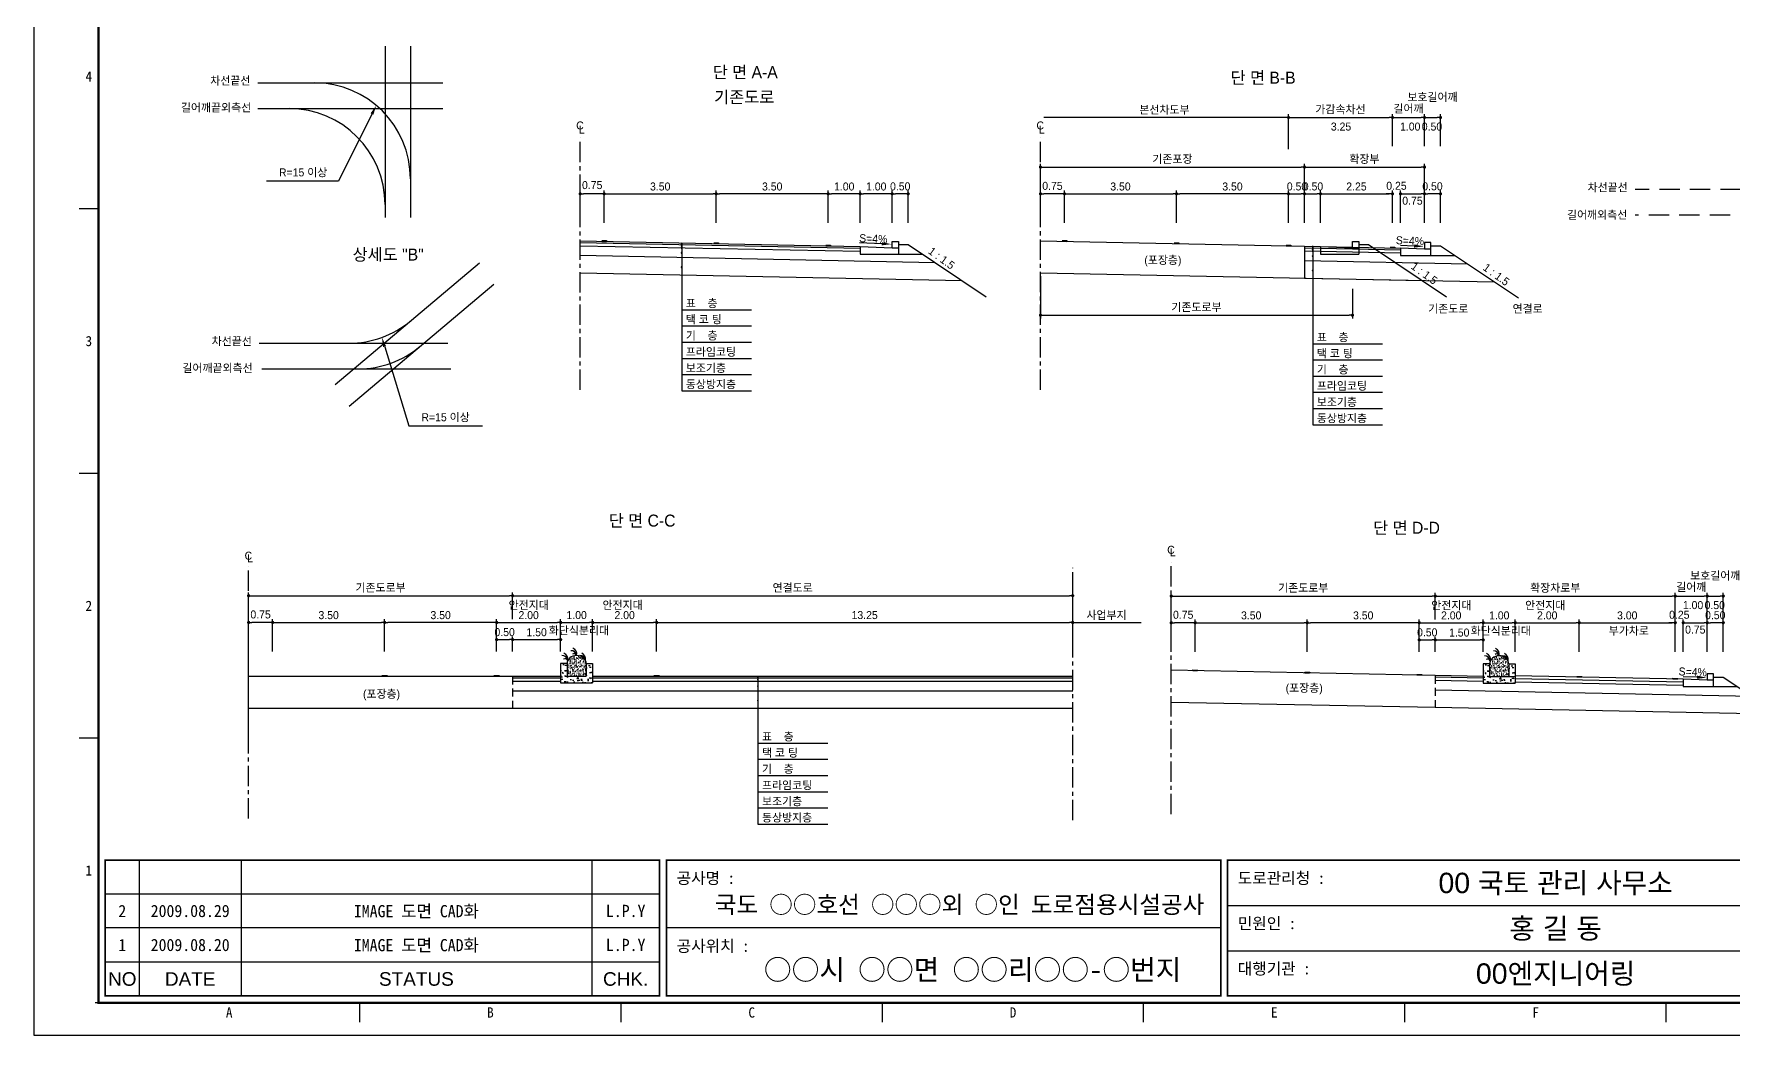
# Model space of a CAD drawing. Header units: millimetres. Extents: x 572 to 996, y 23 to 322.
# Drawn here: x 572.3 to 837.8, y 22.7 to 179.1 of the extents above; entities that cross this region are included whole.
import ezdxf
from ezdxf.enums import TextEntityAlignment as Align

# ---------------------------------------------------------------- set-up
doc = ezdxf.new("R2010")
doc.units = ezdxf.units.MM
doc.linetypes.add('CENTER', pattern=[50.8, 31.75, -6.35, 6.35, -6.35])
doc.linetypes.add('HIDDEN', pattern=[9.525, 6.35, -3.175])
for name, color, linetype in [('CC-GSTR-0004', 4, 'Continuous'), ('CZ-DIMT-0002', 7, 'Continuous'), ('CZ-EXST-0002', 1, 'Continuous'), ('CZ-LIN1-0007', 7, 'Continuous'), ('CZ-LIN2-0003', 3, 'Continuous'), ('CZ-LINE-0001', 7, 'Continuous'), ('CZ-TEXT-BOX0', 7, 'Continuous'), ('TITLE', 7, 'Continuous')]:
    doc.layers.add(name, color=color, linetype=linetype)
doc.styles.add('견고딕', font='arial.ttf')
doc.styles.add('돋움', font='')
doc.styles.add('돋음체', font='')
doc.styles.get('돋움').set_extended_font_data('Dotum')
doc.styles.get('돋음체').set_extended_font_data('DotumChe')

# ---------------------------------------------------------------- blocks, each defined once
blk = doc.blocks.new('_Dot')
at = {"color": 0, "linetype": 'ByBlock', "lineweight": -2}
blk.add_line((-0.5, 0), (-1, 0), dxfattribs=at)
at = {"color": 0, "linetype": 'ByBlock', "const_width": 0.5}
blk.add_lwpolyline([(-0.25, 0, 1), (0.25, 0, 1)], format="xyb", close=True, dxfattribs=at)

msp = doc.modelspace()

# ---------------------------------------------------------------- hatches: boundary and pattern name
at = {"layer": 'CZ-EXST-0002'}
h = msp.add_hatch(dxfattribs=at)
h.set_pattern_fill('AR-CONC', color=256, scale=0.01, style=0)
h.set_pattern_definition([(50, (-453.5128, 3561.6143), (1.8218467, -0.15939086), [0.1905, -2.0955]), (355, (-453.5128, 3561.6143), (-0.3524283, 1.9105664), [0.1524, -1.6764]), (100.451, (-453.361, 3561.601), (1.469425, 1.7511669), [0.1619, -1.7809]), (46.1842, (-453.5128, 3562.1223), (2.7107904, -0.4204233), [0.28575, -3.14325]), (96.6356, (-453.287, 3562.0872), (2.3740423, 2.4742556), [0.24285, -2.67135]), (351.184, (-453.5128, 3562.1223), (2.374046, 2.4742512), [0.2286, -2.5146]), (21, (-453.2588, 3561.9953), (1.5161488, -1.0226552), [0.1905, -2.0955]), (326, (-453.2588, 3561.9953), (0.6180203, 1.8418797), [0.1524, -1.6764]), (71.4514, (-453.1325, 3561.91), (2.1341649, 0.8192286), [0.1619, -1.7809]), (37.5, (-453.51283, 3561.6143), (0.03088603, 0.84555039), [0, -1.65608, 0, -1.7018, 0, -1.68275]), (7.5, (-453.5128, 3561.6143), (0.66819663, 1.00180575), [0, -0.97028, 0, -1.61798, 0, -0.64135]), (327.5, (-454.07925, 3561.6143), (1.35590595, -0.05728744), [0, -0.635, 0, -1.9812, 0, -2.6289]), (317.5, (-454.3333, 3561.6143), (1.4812918, 0.2542649), [0, -0.8255, 0, -1.31572, 0, -1.8669])])
h.paths.add_polyline_path([(659.61, 77.77), (659.61, 80.77), (658.61, 80.77), (658.61, 78.77), (655.61, 78.77), (655.61, 80.77), (654.61, 80.77), (654.61, 77.77)])
h = msp.add_hatch(dxfattribs=at)
h.set_pattern_fill('AR-SAND', color=256, scale=0.01, style=0)
h.set_pattern_definition([(37.5, (-453.51283, 3561.61427), (-0.016000313, 0.489413237), [0, -0.38608, 0, -0.4318, 0, -0.41275]), (7.5, (-453.51283, 3561.6143), (0.44952328, 0.7168251), [0, -0.20828, 0, -0.34798, 0, -0.13335]), (327.5, (-453.82525, 3561.61427), (0.79099237, 0.001437185), [0, -0.127, 0, -0.4572, 0, -0.5969]), (317.5, (-453.82525, 3561.6143), (0.76355645, 0.22292932), [0, -0.0635, 0, -0.29972, 0, -0.3429])])
edge = h.paths.add_edge_path()
edge.add_ellipse((657.11, 80.77), major_axis=(-1.5, 0), ratio=0.829212, start_angle=180, end_angle=360)
edge.add_line((655.61, 80.77), (655.61, 78.77))
edge.add_line((655.61, 78.77), (658.61, 78.77))
edge.add_line((658.61, 78.77), (658.61, 80.77))
h = msp.add_hatch(dxfattribs=at)
h.set_pattern_fill('AR-CONC', color=256, scale=0.01, style=0)
h.set_pattern_definition([(50, (-309.3582, 3561.5689), (1.8218467, -0.15939086), [0.1905, -2.0955]), (355, (-309.3582, 3561.569), (-0.3524283, 1.9105664), [0.1524, -1.6764]), (100.451, (-309.2063, 3561.5556), (1.469425, 1.7511669), [0.1619, -1.7809]), (46.1842, (-309.3582, 3562.077), (2.7107904, -0.4204233), [0.28575, -3.14325]), (96.6356, (-309.1323, 3562.042), (2.3740423, 2.4742556), [0.24285, -2.67135]), (351.184, (-309.3582, 3562.077), (2.374046, 2.4742512), [0.2286, -2.5146]), (21, (-309.1042, 3561.9499), (1.5161488, -1.0226552), [0.1905, -2.0955]), (326, (-309.1042, 3561.95), (0.6180203, 1.8418797), [0.1524, -1.6764]), (71.4514, (-308.9778, 3561.8647), (2.1341649, 0.8192286), [0.1619, -1.7809]), (37.5, (-309.35815, 3561.5689), (0.03088603, 0.84555039), [0, -1.65608, 0, -1.7018, 0, -1.68275]), (7.5, (-309.35815, 3561.5689), (0.66819663, 1.00180575), [0, -0.97028, 0, -1.61798, 0, -0.64135]), (327.5, (-309.9246, 3561.5689), (1.35590595, -0.05728744), [0, -0.635, 0, -1.9812, 0, -2.6289]), (317.5, (-310.1786, 3561.5689), (1.4812918, 0.2542649), [0, -0.8255, 0, -1.31572, 0, -1.8669])])
h.paths.add_polyline_path([(803.76, 77.72), (803.76, 80.72), (802.76, 80.72), (802.76, 78.72), (799.76, 78.72), (799.76, 80.72), (798.76, 80.72), (798.76, 77.72)])
h = msp.add_hatch(dxfattribs=at)
h.set_pattern_fill('AR-SAND', color=256, scale=0.01, style=0)
h.set_pattern_definition([(37.5, (-309.35815, 3561.5689), (-0.016000313, 0.489413237), [0, -0.38608, 0, -0.4318, 0, -0.41275]), (7.5, (-309.35815, 3561.5689), (0.44952328, 0.7168251), [0, -0.20828, 0, -0.34798, 0, -0.13335]), (327.5, (-309.67057, 3561.5689), (0.79099237, 0.001437185), [0, -0.127, 0, -0.4572, 0, -0.5969]), (317.5, (-309.6706, 3561.5689), (0.76355645, 0.22292932), [0, -0.0635, 0, -0.29972, 0, -0.3429])])
edge = h.paths.add_edge_path()
edge.add_ellipse((801.26, 80.72), major_axis=(-1.5, 0), ratio=0.829212, start_angle=180, end_angle=360)
edge.add_line((799.76, 80.72), (799.76, 78.72))
edge.add_line((799.76, 78.72), (802.76, 78.72))
edge.add_line((802.76, 78.72), (802.76, 80.72))
at = {"layer": 'CZ-LIN1-0007'}
for points in [[(661.79, 146.68), (661.79, 146.8), (661.04, 146.82), (661.04, 146.69)], [(679.29, 146.33), (679.29, 146.45), (678.54, 146.47), (678.54, 146.34)], [(696.79, 145.98), (696.79, 146.1), (696.04, 146.12), (696.04, 145.99)], [(733.7, 146.68), (733.7, 146.81), (732.95, 146.82), (732.95, 146.7)], [(751.2, 146.33), (751.2, 146.46), (750.45, 146.47), (750.45, 146.35)], [(768.7, 145.98), (768.7, 146.11), (767.95, 146.12), (767.95, 146)], [(784.95, 145.66), (784.95, 145.78), (784.2, 145.8), (784.2, 145.67)], [(754.13, 79.62), (754.14, 79.74), (753.39, 79.76), (753.38, 79.63)], [(627.48, 78.77), (627.48, 78.89), (626.73, 78.89), (626.73, 78.77)], [(644.98, 78.77), (644.98, 78.89), (644.23, 78.89), (644.23, 78.77)], [(669.98, 78.77), (669.98, 78.89), (669.23, 78.89), (669.23, 78.77)], [(771.63, 79.27), (771.64, 79.39), (770.89, 79.41), (770.88, 79.28)], [(789.13, 78.92), (789.14, 79.04), (788.39, 79.06), (788.38, 78.93)], [(814.14, 78.62), (814.14, 78.74), (813.39, 78.76), (813.39, 78.63)], [(829.14, 78.32), (829.14, 78.44), (828.39, 78.46), (828.39, 78.33)]]:
    msp.add_hatch(color=256, dxfattribs=at).paths.add_polyline_path(points)

# ---------------------------------------------------------------- linework, layer by layer
at = {"color": 0, "linetype": 'ByBlock', "lineweight": -2}
msp.add_line((768.08, 166.03), (767.83, 166.03), dxfattribs=at)
at = {"color": 0, "linetype": 'ByBlock', "const_width": 0.25}
msp.add_lwpolyline([(768.2, 166.03, 1), (768.45, 166.03, 1)], format="xyb", close=True, dxfattribs=at)
at = {"layer": 'CC-GSTR-0004'}
for p, q in [((706.42, 145.69), (706.42, 146.69)), ((706.42, 146.69), (707.42, 146.69)), ((707.42, 146.69), (707.42, 144.69)), ((701.42, 145.89), (701.42, 144.69)), ((701.42, 145.89), (706.42, 145.69)), ((701.42, 144.69), (707.42, 144.69)), ((706.42, 145.69), (707.42, 145.69))]:
    msp.add_line(p, q, dxfattribs=at)
for points in [[(790.58, 145.49), (789.58, 145.49), (785.83, 145.64), (785.83, 144.49), (790.58, 144.49), (790.58, 146.49), (789.58, 146.49), (789.58, 145.49)], [(834.76, 78.15), (833.76, 78.15), (830.01, 78.3), (830.01, 77.15), (834.76, 77.15), (834.76, 79.15), (833.76, 79.15), (833.76, 78.15)]]:
    msp.add_lwpolyline(points, dxfattribs=at)
at = {"layer": 'CZ-EXST-0002'}
for p, q in [((627.17, 177.18), (627.17, 150.4)), ((631.15, 177.18), (631.15, 150.4)), ((607.28, 171.45), (636.22, 171.45)), ((607.28, 167.43), (636.22, 167.43)), ((729.58, 146.76), (773.33, 145.89)), ((778.33, 146.69), (779.33, 146.69)), ((778.33, 145.69), (778.33, 146.69)), ((779.33, 146.69), (779.33, 144.69)), ((779.33, 146.19), (780.83, 146.19)), ((780.83, 146.19), (793.03, 138.05)), ((773.33, 145.89), (778.33, 145.69)), ((773.33, 145.89), (773.33, 144.69)), ((773.33, 144.69), (779.33, 144.69)), ((778.33, 145.69), (779.33, 145.69)), ((619.38, 124.34), (641.93, 143.33)), ((729.58, 141.76), (789.25, 140.57)), ((621.59, 120.97), (644.19, 140)), ((607.5, 130.77), (636.98, 130.77)), ((607.92, 126.77), (637.46, 126.77)), ((791.26, 78.87), (750.01, 79.7)), ((605.86, 78.77), (647.11, 78.77)), ((791.26, 73.87), (750.01, 74.7)), ((605.86, 73.77), (647.11, 73.77))]:
    msp.add_line(p, q, dxfattribs=at)
at = {"layer": 'CZ-LIN1-0007'}
for p, q in [((661.04, 146.82), (661.79, 146.8)), ((661.04, 146.69), (661.79, 146.68)), ((661.79, 146.8), (661.79, 146.68)), ((678.54, 146.47), (679.29, 146.45)), ((678.54, 146.34), (679.29, 146.33)), ((679.29, 146.45), (679.29, 146.33)), ((696.04, 146.12), (696.79, 146.1)), ((696.79, 146.1), (696.79, 145.98)), ((732.95, 146.82), (733.7, 146.81)), ((732.95, 146.7), (733.7, 146.68)), ((733.7, 146.81), (733.7, 146.68)), ((750.45, 146.47), (751.2, 146.46)), ((750.45, 146.35), (751.2, 146.33)), ((751.2, 146.46), (751.2, 146.33)), ((767.95, 146.12), (768.7, 146.11)), ((768.7, 146.11), (768.7, 145.98)), ((696.04, 145.99), (696.79, 145.98)), ((767.95, 146), (768.7, 145.98)), ((784.2, 145.8), (784.95, 145.78)), ((784.2, 145.67), (784.95, 145.66)), ((784.95, 145.78), (784.95, 145.66)), ((753.38, 79.63), (753.39, 79.76)), ((753.39, 79.76), (754.14, 79.74)), ((754.14, 79.74), (754.13, 79.62)), ((626.73, 78.77), (626.73, 78.89)), ((626.73, 78.89), (627.48, 78.89)), ((627.48, 78.77), (626.73, 78.77)), ((627.48, 78.89), (627.48, 78.77)), ((644.23, 78.77), (644.23, 78.89)), ((644.23, 78.89), (644.98, 78.89)), ((644.98, 78.77), (644.23, 78.77)), ((644.98, 78.89), (644.98, 78.77)), ((669.23, 78.89), (669.98, 78.89)), ((669.23, 78.77), (669.23, 78.89)), ((669.98, 78.77), (669.23, 78.77)), ((669.98, 78.89), (669.98, 78.77)), ((754.13, 79.62), (753.38, 79.63)), ((770.88, 79.28), (770.89, 79.41)), ((771.63, 79.27), (770.88, 79.28)), ((770.89, 79.41), (771.64, 79.39)), ((771.64, 79.39), (771.63, 79.27)), ((788.38, 78.93), (788.39, 79.06)), ((789.13, 78.92), (788.38, 78.93)), ((788.39, 79.06), (789.14, 79.04)), ((789.14, 79.04), (789.13, 78.92)), ((813.39, 78.76), (814.14, 78.74)), ((813.39, 78.63), (813.39, 78.76)), ((814.14, 78.62), (813.39, 78.63)), ((814.14, 78.74), (814.14, 78.62)), ((828.39, 78.33), (828.39, 78.46)), ((828.39, 78.46), (829.14, 78.44)), ((829.14, 78.32), (828.39, 78.33)), ((829.14, 78.44), (829.14, 78.32))]:
    msp.add_line(p, q, dxfattribs=at)
at = {"layer": 'CZ-LIN2-0003'}
for p, q in [((657.67, 146.76), (701.42, 145.89)), ((657.67, 146.51), (701.42, 145.64)), ((657.67, 146.01), (701.42, 145.14)), ((707.42, 146.19), (708.92, 146.19)), ((708.92, 146.19), (721.12, 138.05)), ((657.67, 144.51), (713.09, 143.4)), ((707.42, 144.69), (711.17, 144.69)), ((770.83, 145.94), (785.83, 145.64)), ((770.83, 145.94), (770.83, 140.94)), ((770.83, 145.69), (785.83, 145.39)), ((770.83, 145.19), (785.83, 144.89)), ((770.83, 143.69), (796.29, 143.18)), ((790.58, 145.99), (792.08, 145.99)), ((790.58, 144.49), (794.33, 144.49)), ((792.08, 145.99), (804.28, 137.85)), ((657.67, 141.76), (717.34, 140.57)), ((770.83, 140.94), (800.54, 140.35)), ((654.61, 80.77), (654.61, 77.77)), ((655.61, 80.77), (654.61, 80.77)), ((655.61, 80.77), (655.61, 78.77)), ((658.61, 80.77), (658.61, 78.77)), ((658.61, 80.77), (659.61, 80.77)), ((659.61, 80.77), (659.61, 77.77)), ((798.76, 80.72), (798.76, 77.72)), ((799.76, 80.72), (798.76, 80.72)), ((799.76, 80.72), (799.76, 78.72)), ((802.76, 80.72), (802.76, 78.72)), ((802.76, 80.72), (803.76, 80.72)), ((803.76, 80.72), (803.76, 77.72)), ((647.11, 78.77), (654.61, 78.77)), ((647.11, 78.52), (654.61, 78.52)), ((647.11, 78.02), (654.61, 78.02)), ((654.61, 77.77), (659.61, 77.77)), ((655.61, 78.77), (658.61, 78.77)), ((659.61, 78.77), (734.61, 78.77)), ((659.61, 78.52), (734.61, 78.52)), ((659.61, 78.02), (734.61, 78.02)), ((798.76, 78.72), (791.26, 78.87)), ((798.76, 78.47), (791.26, 78.62)), ((798.76, 77.97), (791.26, 78.12)), ((798.76, 77.72), (803.76, 77.72)), ((799.76, 78.72), (802.76, 78.72)), ((802.76, 78.72), (803.76, 78.72)), ((830.01, 78.3), (803.76, 78.82)), ((830.01, 77.85), (803.76, 78.37)), ((830.01, 77.35), (803.76, 77.87)), ((834.76, 78.65), (836.26, 78.65)), ((834.76, 77.15), (838.51, 77.15)), ((836.26, 78.65), (848.46, 70.51)), ((647.11, 76.52), (734.61, 76.52)), ((840.79, 75.63), (791.26, 76.62)), ((647.11, 73.77), (734.61, 73.77)), ((845.04, 72.8), (791.26, 73.87))]:
    msp.add_line(p, q, dxfattribs=at)
for centre, radius, start, end in [((616.15, 156.45), 15, 0, 90), ((612.17, 152.43), 15, 0, 90), ((621.53, 145.77), 15, 270, 310.097), ((622.99, 141.77), 15, 270, 310.097), ((654.73, 81.45), 1, 347.1802, 67.3267), ((656.23, 81.89), 0.88, 7.8639, 92.7752), ((656.69, 81.86), 0.44, 19.771, 124.0366), ((656.13, 82.23), 1, 347.1802, 67.3267), ((657.52, 81.45), 1, 347.1802, 67.3267), ((798.89, 81.41), 1, 347.1802, 67.3267), ((800.39, 81.85), 0.88, 7.8639, 92.7752), ((800.28, 82.19), 1, 347.1802, 67.3267), ((801.67, 81.41), 1, 347.1802, 67.3267), ((654.84, 81.11), 0.88, 7.8639, 92.7752), ((655.3, 81.08), 0.44, 19.771, 124.0366), ((657.63, 81.11), 0.88, 7.8639, 92.7752), ((658.09, 81.08), 0.44, 19.771, 124.0366), ((798.99, 81.06), 0.88, 7.8639, 92.7752), ((799.45, 81.03), 0.44, 19.771, 124.0366), ((800.85, 81.82), 0.44, 19.771, 124.0366), ((801.78, 81.06), 0.88, 7.8639, 92.7752), ((802.24, 81.03), 0.44, 19.771, 124.0366)]:
    msp.add_arc(centre, radius, start, end, dxfattribs=at)
for centre in [(657.11, 80.77), (801.26, 80.72)]:
    msp.add_ellipse(centre, major_axis=(-1.5, 0), ratio=0.829212, start_param=3.141593, end_param=6.283185, dxfattribs=at)
at = {"layer": 'CZ-LINE-0001'}
for p, q in [((767.83, 166.03), (730.08, 166.03)), ((768.33, 161.06), (768.33, 166.53)), ((768.33, 161.56), (768.33, 166.53)), ((768.83, 166.03), (784.08, 166.03)), ((784.58, 161.56), (784.58, 166.53)), ((784.58, 161.56), (784.58, 166.53)), ((785.08, 166.03), (789.08, 166.03)), ((789.58, 161.56), (789.58, 166.53)), ((789.58, 161.56), (789.58, 166.53)), ((790.08, 166.03), (791.58, 166.03)), ((792.08, 161.56), (792.08, 166.53)), ((729.58, 154.61), (729.58, 158.79)), ((730.08, 158.29), (770.33, 158.29)), ((770.83, 154.61), (770.83, 158.79)), ((770.83, 154.61), (770.83, 158.79)), ((771.33, 158.29), (789.08, 158.29)), ((789.58, 154.61), (789.58, 158.79)), ((657.67, 149.56), (657.67, 154.61)), ((660.92, 154.11), (658.17, 154.11)), ((661.42, 149.56), (661.42, 154.61)), ((661.42, 149.56), (661.42, 154.61)), ((661.92, 154.11), (678.42, 154.11)), ((678.92, 149.56), (678.92, 154.61)), ((678.92, 149.56), (678.92, 154.61)), ((695.92, 154.11), (679.42, 154.11)), ((696.42, 149.56), (696.42, 154.61)), ((696.42, 149.56), (696.42, 154.61)), ((700.92, 154.11), (696.92, 154.11)), ((701.42, 149.56), (701.42, 154.61)), ((701.42, 149.56), (701.42, 154.61)), ((705.92, 154.11), (701.92, 154.11)), ((706.42, 149.56), (706.42, 154.61)), ((706.42, 152), (706.42, 154.61)), ((708.42, 154.11), (706.92, 154.11)), ((708.92, 149.56), (708.92, 154.61)), ((729.58, 149.56), (729.58, 154.61)), ((732.83, 154.11), (730.08, 154.11)), ((733.33, 149.56), (733.33, 154.61)), ((733.33, 149.56), (733.33, 154.61)), ((733.83, 154.11), (750.33, 154.11)), ((750.83, 149.56), (750.83, 154.61)), ((750.83, 149.56), (750.83, 154.61)), ((767.83, 154.11), (751.33, 154.11)), ((768.33, 149.56), (768.33, 154.61)), ((768.33, 149.56), (768.33, 154.61)), ((768.83, 154.11), (770.33, 154.11)), ((770.83, 149.56), (770.83, 154.61)), ((770.83, 149.56), (770.83, 154.61)), ((771.33, 154.11), (772.83, 154.11)), ((773.33, 149.56), (773.33, 154.61)), ((773.33, 149.56), (773.33, 154.61)), ((773.83, 154.11), (784.08, 154.11)), ((784.08, 154.11), (783.58, 154.11)), ((784.58, 149.56), (784.58, 154.61)), ((784.58, 149.56), (784.58, 154.61)), ((785.83, 149.56), (785.83, 154.61)), ((785.83, 149.56), (785.83, 154.61)), ((786.33, 154.11), (789.08, 154.11)), ((786.33, 154.11), (786.83, 154.11)), ((789.58, 149.56), (789.58, 154.61)), ((789.58, 152), (789.58, 154.61)), ((791.58, 154.11), (790.08, 154.11)), ((792.08, 149.56), (792.08, 154.61)), ((673.52, 146.44), (673.52, 123.36)), ((772.11, 145.92), (772.11, 118.05)), ((729.58, 141.26), (729.58, 134.65)), ((778.33, 139.26), (778.33, 134.65)), ((673.52, 136.02), (684.45, 136.02)), ((673.52, 133.49), (684.45, 133.49)), ((730.08, 135.15), (777.83, 135.15)), ((673.52, 130.96), (684.45, 130.96)), ((772.11, 130.71), (783.04, 130.71)), ((673.52, 128.42), (684.45, 128.42)), ((772.11, 128.18), (783.04, 128.18)), ((673.52, 125.89), (684.45, 125.89)), ((772.11, 125.65), (783.04, 125.65)), ((673.52, 123.36), (684.45, 123.36)), ((772.11, 123.12), (783.04, 123.12)), ((772.11, 120.58), (783.04, 120.58)), ((772.11, 118.05), (783.04, 118.05)), ((605.86, 87.67), (605.86, 91.85)), ((606.36, 91.35), (646.61, 91.35)), ((647.11, 87.67), (647.11, 91.85)), ((647.11, 87.67), (647.11, 91.85)), ((647.61, 91.35), (734.11, 91.35)), ((734.61, 87.67), (734.61, 91.85)), ((750.01, 87.63), (750.01, 91.8)), ((750.51, 91.3), (790.76, 91.3)), ((791.26, 87.63), (791.26, 91.8)), ((791.26, 87.63), (791.26, 91.8)), ((791.76, 91.3), (828.26, 91.3)), ((828.76, 87.63), (828.76, 91.8)), ((828.76, 86.83), (828.76, 91.8)), ((829.26, 91.3), (833.26, 91.3)), ((833.76, 86.83), (833.76, 91.8)), ((833.76, 86.83), (833.76, 91.8)), ((834.26, 91.3), (835.76, 91.3)), ((836.26, 86.83), (836.26, 91.8)), ((605.86, 67.59), (605.86, 88)), ((605.86, 82.62), (605.86, 87.67)), ((609.61, 82.62), (609.61, 87.67)), ((609.61, 82.62), (609.61, 87.67)), ((627.11, 82.62), (627.11, 87.67)), ((627.11, 82.62), (627.11, 87.67)), ((644.61, 82.62), (644.61, 87.67)), ((644.61, 82.62), (644.61, 87.67)), ((654.61, 82.62), (654.61, 87.67)), ((654.61, 82.62), (654.61, 87.67)), ((659.61, 82.62), (659.61, 87.67)), ((659.61, 82.62), (659.61, 87.67)), ((669.61, 82.62), (669.61, 87.67)), ((669.61, 82.62), (669.61, 87.67)), ((734.61, 82.62), (734.61, 87.67)), ((750.01, 82.58), (750.01, 87.63)), ((753.76, 82.58), (753.76, 87.63)), ((753.76, 82.58), (753.76, 87.63)), ((771.26, 82.58), (771.26, 87.63)), ((771.26, 82.58), (771.26, 87.63)), ((788.76, 82.58), (788.76, 87.63)), ((788.76, 82.58), (788.76, 87.63)), ((798.76, 82.58), (798.76, 87.63)), ((798.76, 82.58), (798.76, 87.63)), ((803.76, 82.58), (803.76, 87.63)), ((803.76, 82.58), (803.76, 87.63)), ((813.76, 82.58), (813.76, 87.63)), ((813.76, 82.58), (813.76, 87.63)), ((828.76, 82.58), (828.76, 87.63)), ((828.76, 82.58), (828.76, 87.63)), ((830.01, 82.58), (830.01, 87.63)), ((830.01, 82.58), (830.01, 87.63)), ((833.76, 82.58), (833.76, 87.63)), ((833.76, 85.02), (833.76, 87.63)), ((836.26, 82.58), (836.26, 87.63)), ((609.11, 87.17), (606.36, 87.17)), ((610.11, 87.17), (626.61, 87.17)), ((644.11, 87.17), (627.61, 87.17)), ((644.61, 82.62), (644.61, 85)), ((645.11, 87.17), (654.11, 87.17)), ((647.11, 82.62), (647.11, 85)), ((647.11, 82.62), (647.11, 85)), ((654.61, 82.62), (654.61, 85)), ((655.11, 87.17), (659.11, 87.17)), ((660.11, 87.17), (669.11, 87.17)), ((670.11, 87.17), (734.11, 87.17)), ((734.61, 87.17), (745.32, 87.17)), ((753.26, 87.13), (750.51, 87.13)), ((754.26, 87.13), (770.76, 87.13)), ((788.26, 87.13), (771.76, 87.13)), ((788.76, 82.58), (788.76, 84.95)), ((789.26, 87.13), (798.26, 87.13)), ((791.26, 82.58), (791.26, 84.95)), ((791.26, 82.58), (791.26, 84.95)), ((798.76, 82.58), (798.76, 84.95)), ((799.26, 87.13), (803.26, 87.13)), ((804.26, 87.13), (813.26, 87.13)), ((814.26, 87.13), (828.26, 87.13)), ((828.26, 87.13), (827.76, 87.13)), ((830.51, 87.13), (831.01, 87.13)), ((830.51, 87.13), (833.26, 87.13)), ((835.76, 87.13), (834.26, 87.13)), ((645.11, 84.5), (646.61, 84.5)), ((647.61, 84.5), (654.11, 84.5)), ((789.26, 84.45), (790.76, 84.45)), ((791.76, 84.45), (798.26, 84.45)), ((685.42, 78.77), (685.42, 55.69)), ((685.42, 68.34), (696.36, 68.34)), ((685.42, 65.81), (696.36, 65.81)), ((685.42, 63.28), (696.36, 63.28)), ((685.42, 60.75), (696.36, 60.75)), ((685.42, 58.22), (696.36, 58.22)), ((685.42, 55.69), (696.36, 55.69))]:
    msp.add_line(p, q, dxfattribs=at)
at = {"layer": 'CZ-LINE-0001', "linetype": 'CENTER', "ltscale": 0.1}
for p, q in [((657.67, 123.48), (657.67, 162.86)), ((729.58, 123.49), (729.58, 162.87)), ((605.86, 56.55), (605.86, 95.93)), ((734.61, 56.3), (734.61, 95.68)), ((750.01, 57.23), (750.01, 96.61))]:
    msp.add_line(p, q, dxfattribs=at)
at = {"layer": 'CZ-LINE-0001', "linetype": 'HIDDEN', "ltscale": 0.5}
for p, q in [((838.99, 154.79), (822.47, 154.79)), ((861.13, 150.79), (822.47, 150.79))]:
    msp.add_line(p, q, dxfattribs=at)
at = {"layer": 'CZ-LINE-0001', "linetype": 'HIDDEN', "ltscale": 0.2}
for p, q in [((647.11, 78.77), (647.11, 73.77)), ((791.26, 78.87), (791.26, 73.87))]:
    msp.add_line(p, q, dxfattribs=at)
at = {"layer": 'CZ-LINE-0001'}
for points in [[(625.13, 166.57), (619.9, 156.1), (608.67, 156.1)], [(704.79, 146.31), (701.29, 146.45)], [(787.97, 145.96), (785.83, 146.05)], [(627.12, 130.24), (630.91, 117.87), (642.41, 117.87)], [(832.15, 78.62), (830.01, 78.7)]]:
    msp.add_lwpolyline(points, dxfattribs=at)
at = {"layer": 'CZ-LINE-0001', "linetype": 'ByBlock'}
for centre, start, end in [((673.52, 146.38), 0, 180), ((673.52, 146.38), 0, 180), ((673.52, 146.38), 180, 0), ((673.52, 146.38), 180, 0), ((673.52, 146.18), 0, 180), ((673.52, 146.18), 0, 180), ((673.52, 146.18), 180, 0), ((673.52, 146.18), 180, 0), ((673.52, 145.95), 0, 180), ((673.52, 145.95), 0, 180), ((673.52, 145.95), 180, 0), ((673.52, 145.95), 180, 0), ((673.51, 145.69), 0, 180), ((673.51, 145.69), 0, 180), ((673.51, 145.69), 180, 0), ((673.51, 145.69), 180, 0), ((673.51, 144.9), 0, 180), ((673.51, 144.9), 0, 180), ((673.51, 144.9), 180, 0), ((673.51, 144.9), 180, 0), ((772.1, 145.17), 0, 180), ((772.1, 145.17), 0, 180), ((772.1, 145.17), 180, 0), ((772.1, 145.17), 180, 0), ((772.1, 144.37), 0, 180), ((772.1, 144.37), 0, 180), ((772.1, 144.37), 180, 0), ((772.1, 144.37), 180, 0), ((772.11, 145.86), 0, 180), ((772.11, 145.86), 0, 180), ((772.11, 145.86), 180, 0), ((772.11, 145.86), 180, 0), ((772.11, 145.65), 0, 180), ((772.11, 145.65), 0, 180), ((772.11, 145.65), 180, 0), ((772.11, 145.65), 180, 0), ((772.11, 145.42), 0, 180), ((772.11, 145.42), 0, 180), ((772.11, 145.42), 180, 0), ((772.11, 145.42), 180, 0), ((673.51, 142.66), 0, 180), ((673.51, 142.66), 0, 180), ((673.51, 142.66), 180, 0), ((673.51, 142.66), 180, 0), ((772.1, 142.13), 0, 180), ((772.1, 142.13), 0, 180), ((772.1, 142.13), 180, 0), ((772.1, 142.13), 180, 0), ((685.42, 78.02), 0, 180), ((685.42, 78.02), 0, 180), ((685.42, 78.02), 180, 0), ((685.42, 78.02), 180, 0), ((685.42, 77.22), 0, 180), ((685.42, 77.22), 0, 180), ((685.42, 77.22), 180, 0), ((685.42, 77.22), 180, 0), ((685.42, 78.71), 0, 180), ((685.42, 78.71), 0, 180), ((685.42, 78.71), 180, 0), ((685.42, 78.71), 180, 0), ((685.42, 78.51), 0, 180), ((685.42, 78.51), 0, 180), ((685.42, 78.51), 180, 0), ((685.42, 78.51), 180, 0), ((685.42, 78.27), 0, 180), ((685.42, 78.27), 0, 180), ((685.42, 78.27), 180, 0), ((685.42, 78.27), 180, 0), ((685.42, 74.99), 0, 180), ((685.42, 74.99), 0, 180), ((685.42, 74.99), 180, 0), ((685.42, 74.99), 180, 0)]:
    msp.add_arc(centre, 0.0625, start, end, dxfattribs=at)
at = {"layer": 'CZ-LINE-0001'}
for points in [[(624.91, 166.68), (625.8, 167.91), (625.35, 166.46)], [(704.8, 146.56), (706.29, 146.25), (704.78, 146.06)], [(787.98, 146.21), (789.47, 145.9), (787.96, 145.71)], [(626.88, 130.17), (626.68, 131.67), (627.35, 130.31)], [(832.16, 78.87), (833.65, 78.56), (832.14, 78.37)]]:
    msp.add_solid(points, dxfattribs=at)
at = {"layer": 'TITLE', "color": 7, "linetype": 'Continuous'}
for p, q in [((582.4, 151.77), (579.38, 151.77)), ((582.4, 110.44), (579.38, 110.44)), ((582.4, 69.11), (579.38, 69.11)), ((623.23, 24.76), (623.23, 27.78)), ((664.05, 24.76), (664.05, 27.78)), ((704.88, 24.76), (704.88, 27.78)), ((745.7, 24.76), (745.7, 27.78)), ((786.53, 24.76), (786.53, 27.78)), ((827.35, 24.76), (827.35, 27.78))]:
    msp.add_line(p, q, dxfattribs=at)
at = {"layer": 'TITLE', "ltscale": 150}
for p, q in [((588.77, 50.07), (588.77, 28.85)), ((604.69, 50.07), (604.69, 28.85)), ((659.46, 50.07), (659.46, 28.85)), ((670.07, 44.76), (583.46, 44.76)), ((758.81, 42.99), (845.42, 42.99)), ((670.07, 39.46), (583.46, 39.46)), ((757.75, 39.46), (671.14, 39.46)), ((758.81, 35.92), (845.42, 35.92)), ((670.07, 34.15), (583.46, 34.15))]:
    msp.add_line(p, q, dxfattribs=at)
at = {"layer": 'TITLE'}
msp.add_line((990.76, 27.78), (581.9, 27.78), dxfattribs=at)
msp.add_lwpolyline([(572.32, 22.75), (995.68, 22.75), (995.68, 322.13), (572.32, 322.13)], close=True, dxfattribs=at)
at = {"layer": 'TITLE', "linetype": 'Continuous', "const_width": 0.403}
msp.add_lwpolyline([(582.4, 27.78), (582.4, 317.09), (990.65, 317.09), (990.65, 27.78)], close=True, dxfattribs=at)
at = {"layer": 'TITLE', "ltscale": 150, "const_width": 0.265}
for points in [[(583.46, 50.07), (670.07, 50.07), (670.07, 28.85), (583.46, 28.85)], [(671.14, 50.07), (757.75, 50.07), (757.75, 28.85), (671.14, 28.85)], [(845.42, 28.85), (758.81, 28.85), (758.81, 50.07), (845.42, 50.07)]]:
    msp.add_lwpolyline(points, close=True, dxfattribs=at)

# ---------------------------------------------------------------- block references
at = {"layer": 'CZ-LINE-0001', "xscale": 0.5, "yscale": 0.5, "zscale": 0.5, "rotation": 180}
for p in [(768.33, 166.03), (784.58, 166.03), (789.58, 166.03), (729.58, 158.29), (770.83, 158.29), (657.67, 154.11), (661.42, 154.11), (678.92, 154.11), (696.42, 154.11), (701.42, 154.11), (706.42, 154.11), (729.58, 154.11), (733.33, 154.11), (750.83, 154.11), (768.33, 154.11), (770.83, 154.11), (773.33, 154.11), (785.83, 154.11), (785.83, 154.11), (789.58, 154.11), (729.58, 135.15), (605.86, 91.35), (647.11, 91.35), (750.01, 91.3), (791.26, 91.3), (828.76, 91.3), (833.76, 91.3), (605.86, 87.17), (609.61, 87.17), (627.11, 87.17), (644.61, 87.17), (654.61, 87.17), (659.61, 87.17), (669.61, 87.17), (750.01, 87.13), (753.76, 87.13), (771.26, 87.13), (788.76, 87.13), (798.76, 87.13), (803.76, 87.13), (813.76, 87.13), (830.01, 87.13), (830.01, 87.13), (833.76, 87.13), (644.61, 84.5), (647.11, 84.5), (788.76, 84.45), (791.26, 84.45)]:
    msp.add_blockref('_Dot', p, dxfattribs=at)
at = {"layer": 'CZ-LINE-0001', "xscale": 0.5, "yscale": 0.5, "zscale": 0.5}
for p in [(784.58, 166.03), (789.58, 166.03), (792.08, 166.03), (770.83, 158.29), (789.58, 158.29), (661.42, 154.11), (678.92, 154.11), (696.42, 154.11), (701.42, 154.11), (706.42, 154.11), (708.92, 154.11), (733.33, 154.11), (750.83, 154.11), (768.33, 154.11), (770.83, 154.11), (773.33, 154.11), (784.58, 154.11), (784.58, 154.11), (789.58, 154.11), (792.08, 154.11), (778.33, 135.15), (647.11, 91.35), (734.61, 91.35), (791.26, 91.3), (828.76, 91.3), (833.76, 91.3), (836.26, 91.3), (609.61, 87.17), (627.11, 87.17), (644.61, 87.17), (654.61, 87.17), (659.61, 87.17), (669.61, 87.17), (734.61, 87.17), (753.76, 87.13), (771.26, 87.13), (788.76, 87.13), (798.76, 87.13), (803.76, 87.13), (813.76, 87.13), (828.76, 87.13), (828.76, 87.13), (833.76, 87.13), (836.26, 87.13), (647.11, 84.5), (654.61, 84.5), (791.26, 84.45), (798.76, 84.45)]:
    msp.add_blockref('_Dot', p, dxfattribs=at)

# ---------------------------------------------------------------- texts
at = {"layer": 'CZ-DIMT-0002', "style": '돋움'}
for s, p in [('차선끝선', (603, 171.78)), ('길어깨끝외측선', (600.77, 167.58)), ('C', (657.63, 164.79)), ('L', (657.89, 164.13)), ('C', (729.54, 164.79)), ('L', (729.8, 164.14)), ('R=15 이상', (614.38, 157.46)), ('차선끝선', (818.2, 155.12)), ('차선끝선', (603.23, 131.1)), ('길어깨끝외측선', (601, 126.9)), ('R=15 이상', (636.63, 119.22)), ('C', (605.82, 97.6)), ('C', (749.97, 98.52)), ('L', (750.23, 98.13)), ('L', (606.08, 97.2))]:
    msp.add_text(s, height=1.25, dxfattribs=at).set_placement(p, align=Align.MIDDLE_CENTER)
for s, p in [('3.25', (774.95, 163.99)), ('1.00', (785.76, 163.99)), ('0.50', (789.16, 163.99)), ('길어깨외측선', (811.85, 150.21)), ('(포장층)', (745.81, 143.15)), ('표    층', (674.17, 136.41)), ('기존도로', (790.15, 135.55)), ('연결로', (803.34, 135.55)), ('기    층', (674.17, 131.34)), ('택 코 팅', (674.17, 133.88)), ('프라임코팅', (674.17, 128.81)), ('표    층', (772.76, 131.1)), ('보조기층', (674.17, 126.28)), ('기    층', (772.76, 126.04)), ('택 코 팅', (772.76, 128.57)), ('동상방지층', (674.17, 123.75)), ('프라임코팅', (772.76, 123.51)), ('보조기층', (772.76, 120.97)), ('동상방지층', (772.76, 118.44)), ('안전지대', (646.48, 89.27)), ('안전지대', (661.15, 89.27)), ('안전지대', (790.64, 89.23)), ('안전지대', (805.31, 89.23)), ('1.00', (829.95, 89.26)), ('0.50', (833.34, 89.26)), ('사업부지', (736.76, 87.7)), ('화단식분리대', (652.76, 85.3)), ('화단식분리대', (796.79, 85.25)), ('부가차로', (818.37, 85.25)), ('(포장층)', (767.89, 76.32)), ('(포장층)', (623.73, 75.39)), ('표    층', (686.07, 68.73)), ('택 코 팅', (686.07, 66.2)), ('기    층', (686.07, 63.67)), ('프라임코팅', (686.07, 61.14)), ('보조기층', (686.07, 58.61)), ('동상방지층', (686.07, 56.07))]:
    msp.add_text(s, height=1.25, dxfattribs=at).set_placement(p)
for s, rotation, p in [('S=4%', 357.7094, (703.46, 147.11)), ('S=4%', 357.7094, (787.31, 146.79)), ('1 : 1.5', 323.8881, (714.13, 144.07)), ('1 : 1.5', 323.8881, (789.55, 141.7)), ('1 : 1.5', 323.8881, (800.8, 141.5)), ('S=4%', 357.7094, (831.49, 79.45))]:
    msp.add_text(s, height=1.25, rotation=rotation, dxfattribs=at).set_placement(p, align=Align.MIDDLE_CENTER)
at = {"layer": 'CZ-DIMT-0002', "insert": (748.95, 167.17), "char_height": 1.25, "attachment_point": 5, "style": '돋움'}
msp.add_mtext('본선차도부', dxfattribs=at)
at = {"layer": 'CZ-LINE-0001', "char_height": 1.25, "attachment_point": 5, "style": '돋움'}
for s, insert in [('\\A1;보호길어깨', (790.83, 169.15)), ('\\A1;가감속차선', (776.45, 167.23)), ('\\A1;길어깨', (787.08, 167.35)), ('\\A1;기존포장', (750.2, 159.48)), ('\\A1;확장부', (780.2, 159.48)), ('\\A1;0.75', (659.54, 155.47)), ('\\A1;3.50', (670.17, 155.25)), ('\\A1;3.50', (687.67, 155.25)), ('\\A1;1.00', (698.92, 155.25)), ('\\A1;1.00', (703.92, 155.25)), ('\\A1;0.50', (707.67, 155.27)), ('\\A1;0.75', (731.45, 155.35)), ('\\A1;3.50', (742.08, 155.25)), ('\\A1;3.50', (759.58, 155.25)), ('\\A1;0.50', (769.66, 155.26)), ('\\A1;0.50', (772.16, 155.26)), ('\\A1;2.25', (778.95, 155.25)), ('\\A1;0.25', (785.2, 155.36)), ('\\A1;0.50', (790.83, 155.28)), ('\\A1;0.75', (787.7, 153.03)), ('\\A1;기존도로부', (753.95, 136.34)), ('\\A1;기존도로부', (626.48, 92.54)), ('\\A1;연결도로', (690.86, 92.54)), ('\\A1;기존도로부', (770.63, 92.5)), ('\\A1;확장차로{\\fGulimChe|b0|i0|c129|p32;부}', (810.01, 92.5)), ('\\A1;길어깨', (831.26, 92.63)), ('\\A1;보호길어깨', (835.01, 94.42)), ('\\A1;0.75', (607.73, 88.42)), ('\\A1;3.50', (618.36, 88.31)), ('\\A1;3.50', (635.86, 88.31)), ('\\A1;2.00', (649.61, 88.31)), ('\\A1;1.00', (657.11, 88.32)), ('\\A1;2.00', (664.61, 88.31)), ('\\A1;13.25', (702.11, 88.32)), ('\\A1;0.75', (751.88, 88.37)), ('\\A1;3.50', (762.51, 88.27)), ('\\A1;3.50', (780.01, 88.27)), ('\\A1;2.00', (793.76, 88.27)), ('\\A1;1.00', (801.26, 88.27)), ('\\A1;2.00', (808.76, 88.27)), ('\\A1;3.00', (821.26, 88.27)), ('\\A1;0.25', (829.39, 88.37)), ('\\A1;0.50', (835.01, 88.3)), ('\\A1;0.50', (645.86, 85.66)), ('\\A1;1.50', (650.86, 85.64)), ('\\A1;0.50', (790.01, 85.62)), ('\\A1;1.50', (795.01, 85.59)), ('\\A1;0.75', (831.89, 86.05))]:
    msp.add_mtext(s, dxfattribs=dict(at, insert=insert))
at = {"layer": 'CZ-TEXT-BOX0', "style": '돋움'}
for s, p in [('단 면 A-A', (683.45, 173.11)), ('단 면 B-B', (764.36, 172.25)), ('기존도로', (683.3, 169.22)), ('상세도 "B"', (627.66, 144.63)), ('단 면 C-C', (667.34, 103.08)), ('단 면 D-D', (786.77, 101.96))]:
    msp.add_text(s, height=1.875, dxfattribs=at).set_placement(p, align=Align.MIDDLE_CENTER)
at = {"layer": 'TITLE', "color": 3, "linetype": 'Continuous', "style": '돋음체'}
for s, p in [('4', (580.89, 172.44)), ('3', (580.89, 131.11)), ('2', (580.89, 89.78)), ('1', (580.89, 48.45)), ('A', (602.82, 26.27)), ('B', (643.64, 26.27)), ('C', (684.46, 26.27)), ('D', (725.29, 26.27)), ('E', (766.11, 26.27)), ('F', (806.94, 26.27))]:
    msp.add_text(s, height=1.59, dxfattribs=at).set_placement(p, align=Align.MIDDLE)
at = {"layer": 'TITLE', "style": '돋음체'}
for s, p in [('공사명 : ', (672.73, 46.35)), ('도로관리청 :', (760.4, 46.35)), ('민원인 :', (760.4, 39.28)), ('공사위치 :', (672.73, 35.74)), ('대행기관 :', (760.4, 32.21))]:
    msp.add_text(s, height=1.804, dxfattribs=at).set_placement(p)
at = {"layer": 'TITLE', "color": 7, "linetype": 'Continuous'}
for s, height, style, p in [('00 국토 관리 사무소', 3.1832, '견고딕', (810.07, 46.53)), ('국도 ○○호선 ○○○외 ○인 도로점용시설공사', 2.7, '돋음체', (716.94, 43.14)), ('홍 길 동', 3.183, '견고딕', (810.07, 39.46)), ('○○시 ○○면 ○○리○○-○번지', 3.1832, '돋음체', (718.97, 32.98)), ('00엔지니어링', 3.183, '견고딕', (810.07, 32.38))]:
    msp.add_text(s, height=height, dxfattribs=dict(at, style=style)).set_placement(p, align=Align.MIDDLE)
at = {"layer": 'TITLE', "color": 1, "linetype": 'Continuous', "style": '돋음체'}
msp.add_text('2', height=1.91, dxfattribs=at).set_placement((586.12, 42.11), align=Align.MIDDLE)
at = {"layer": 'TITLE', "linetype": 'Continuous'}
for s, height, style, p in [('2009.08.29', 1.91, '돋음체', (596.73, 42.11)), ('L.P.Y', 1.91, '돋음체', (664.77, 42.11)), ('1', 1.91, '돋음체', (586.12, 36.8)), ('2009.08.20', 1.91, '돋음체', (596.73, 36.8)), ('L.P.Y', 1.91, '돋음체', (664.77, 36.8)), ('NO', 2.122, '견고딕', (586.12, 31.5)), ('DATE', 2.122, '견고딕', (596.73, 31.5)), ('STATUS', 2.122, '견고딕', (632.07, 31.5)), ('CHK.', 2.122, '견고딕', (664.77, 31.5))]:
    msp.add_text(s, height=height, dxfattribs=dict(at, style=style)).set_placement(p, align=Align.MIDDLE)
at = {"layer": 'TITLE', "style": '돋음체'}
for p in [(632.07, 42.11), (632.07, 36.8)]:
    msp.add_text('IMAGE 도면 CAD화', height=1.9099, dxfattribs=at).set_placement(p, align=Align.MIDDLE)

doc.saveas('drawing.dxf')
